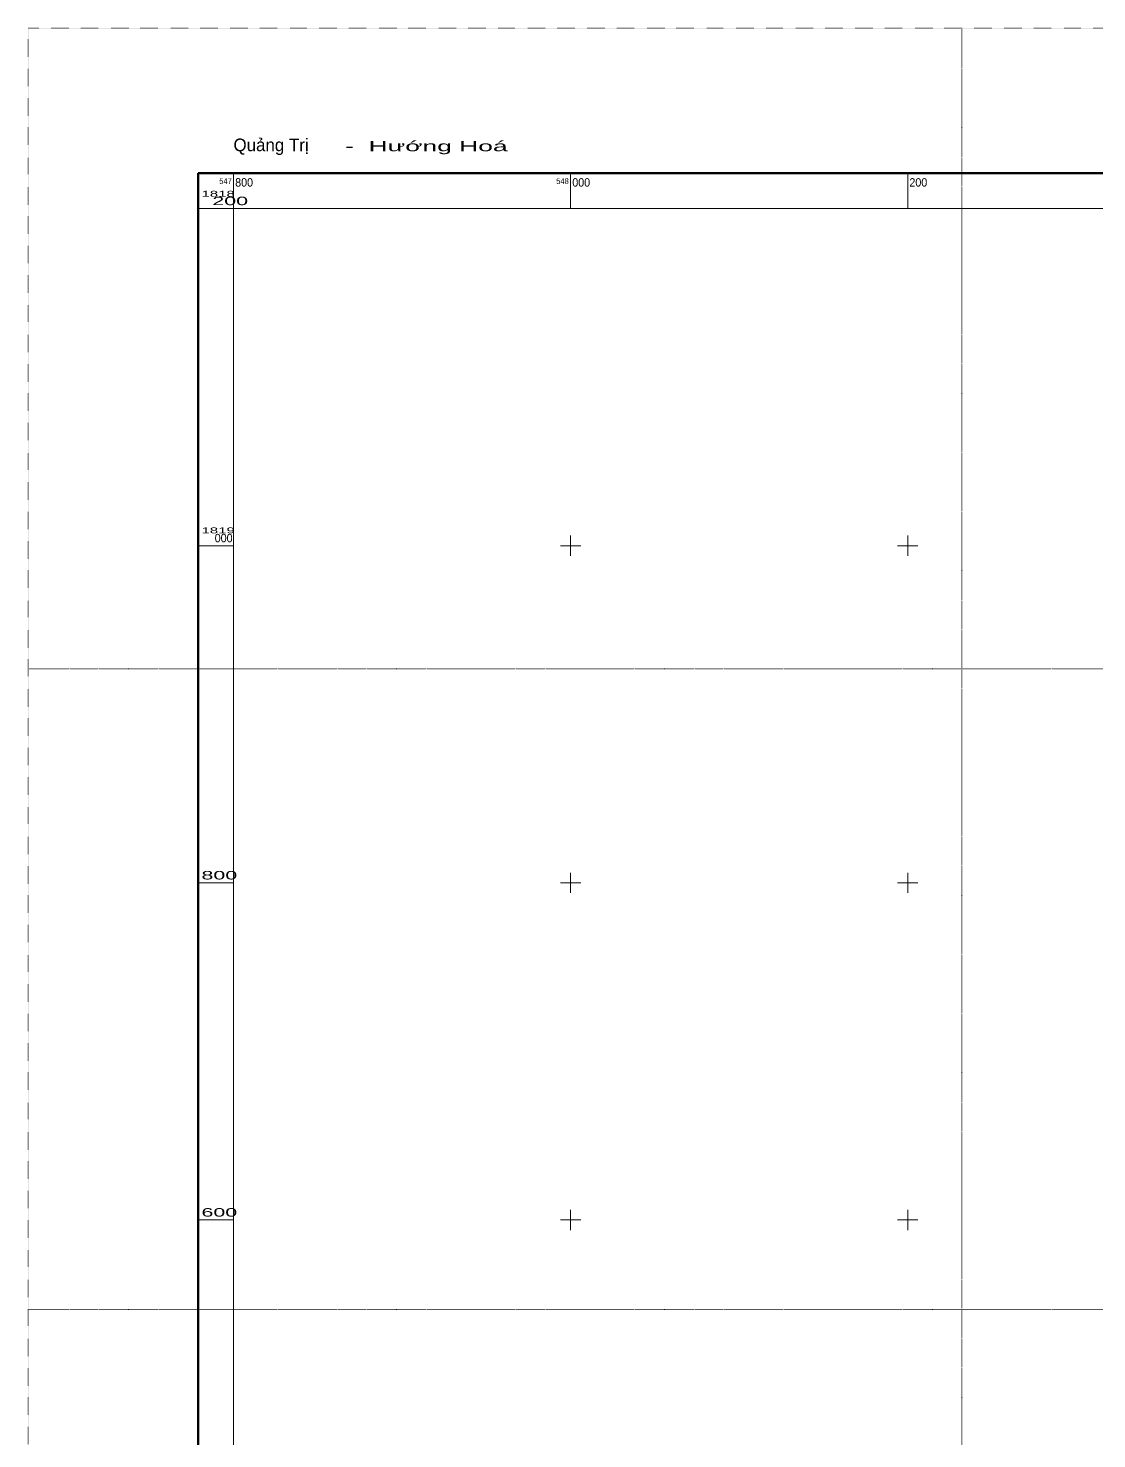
# Model space of a CAD drawing. Header units: metres. Extents: x 547678 to 549340, y 1816638 to 1818307.
# Drawn here: x 547678 to 548312, y 1817470 to 1818307 of the extents above; entities that cross this region are included whole.
import ezdxf
from ezdxf.enums import TextEntityAlignment as Align

# ---------------------------------------------------------------- set-up
doc = ezdxf.new("R2010")
doc.units = ezdxf.units.M
doc.header["$LTSCALE"] = 0.4
doc.linetypes.add('DOTTED', pattern=[1.5, 0.3, -1.2])
doc.layers.add('1', color=7, linetype='DOTTED', lineweight=13)
doc.layers.add('63', color=7, linetype='Continuous', lineweight=13)

msp = doc.modelspace()

# ---------------------------------------------------------------- linework, layer by layer
at = {"layer": '1'}
for points in [[(547678.21, 1817926.97), (547678.21, 1818306.97), (548232.21, 1818306.97), (548232.21, 1817926.97)], [(548232.21, 1817926.97), (548232.21, 1818306.97), (548786.21, 1818306.97), (548786.21, 1817926.97)], [(547678.21, 1817546.97), (547678.21, 1817926.97), (548232.21, 1817926.97), (548232.21, 1817546.97)], [(548232.21, 1817546.97), (548232.21, 1817926.97), (548786.21, 1817926.97), (548786.21, 1817546.97)], [(547678.21, 1817166.97), (547678.21, 1817546.97), (548232.21, 1817546.97), (548232.21, 1817166.97)], [(548232.21, 1817166.97), (548232.21, 1817546.97), (548786.21, 1817546.97), (548786.21, 1817166.97)]]:
    msp.add_lwpolyline(points, close=True, dxfattribs=at)
at = {"layer": '63'}
for p, q in [((547800, 1818200), (547800, 1818221)), ((548000, 1818200), (548000, 1818221)), ((548200, 1818200), (548200, 1818221)), ((547800, 1818200), (547779, 1818200)), ((547800, 1818000), (547779, 1818000)), ((547994, 1818000), (548006, 1818000)), ((548000, 1817994), (548000, 1818006)), ((548194, 1818000), (548206, 1818000)), ((548200, 1817994), (548200, 1818006)), ((547800, 1817800), (547779, 1817800)), ((547994, 1817800), (548006, 1817800)), ((548000, 1817794), (548000, 1817806)), ((548194, 1817800), (548206, 1817800)), ((548200, 1817794), (548200, 1817806)), ((547800, 1817600), (547779, 1817600)), ((547994, 1817600), (548006, 1817600)), ((548000, 1817594), (548000, 1817606)), ((548194, 1817600), (548206, 1817600)), ((548200, 1817594), (548200, 1817606))]:
    msp.add_line(p, q, dxfattribs=at)
at = {"layer": '63', "lineweight": 158}
msp.add_lwpolyline([(547779, 1818221), (549221, 1818221), (549221, 1816779), (547779, 1816779)], close=True, dxfattribs=at)
at = {"layer": '63'}
msp.add_lwpolyline([(547800, 1818200), (549200, 1818200), (549200, 1816800), (547800, 1816800)], close=True, dxfattribs=at)

# ---------------------------------------------------------------- texts
msp.add_text('Quảng Trị', height=7.5, dxfattribs=at).set_placement((547800, 1818234))
for s, height, width, p in [('  -  Hướng Hoá', 6, 1.95, (547857.53, 1818234)), ('800', 5, 0.95, (547801, 1818213)), ('000', 5, 0.95, (548001, 1818213)), ('200', 5, 0.95, (548201, 1818213)), ('1818', 3.5, 1.9, (547781, 1818207)), ('1819', 3.5, 1.9, (547781, 1818007.31)), ('000', 5, 0.95, (547788.86, 1818002)), ('800', 5, 1.9, (547781, 1817802)), ('600', 5, 1.9, (547781, 1817602))]:
    msp.add_text(s, height=height, dxfattribs=dict(at, width=width)).set_placement(p)
for s, height, width, p in [('547', 3.5, 0.95, (547799, 1818214.5)), ('548', 3.5, 0.95, (547998.91, 1818214.5)), ('200', 5, 1.9, (547808.64, 1818202))]:
    msp.add_text(s, height=height, dxfattribs=dict(at, width=width)).set_placement(p, align=Align.RIGHT)

doc.saveas('drawing.dxf')
